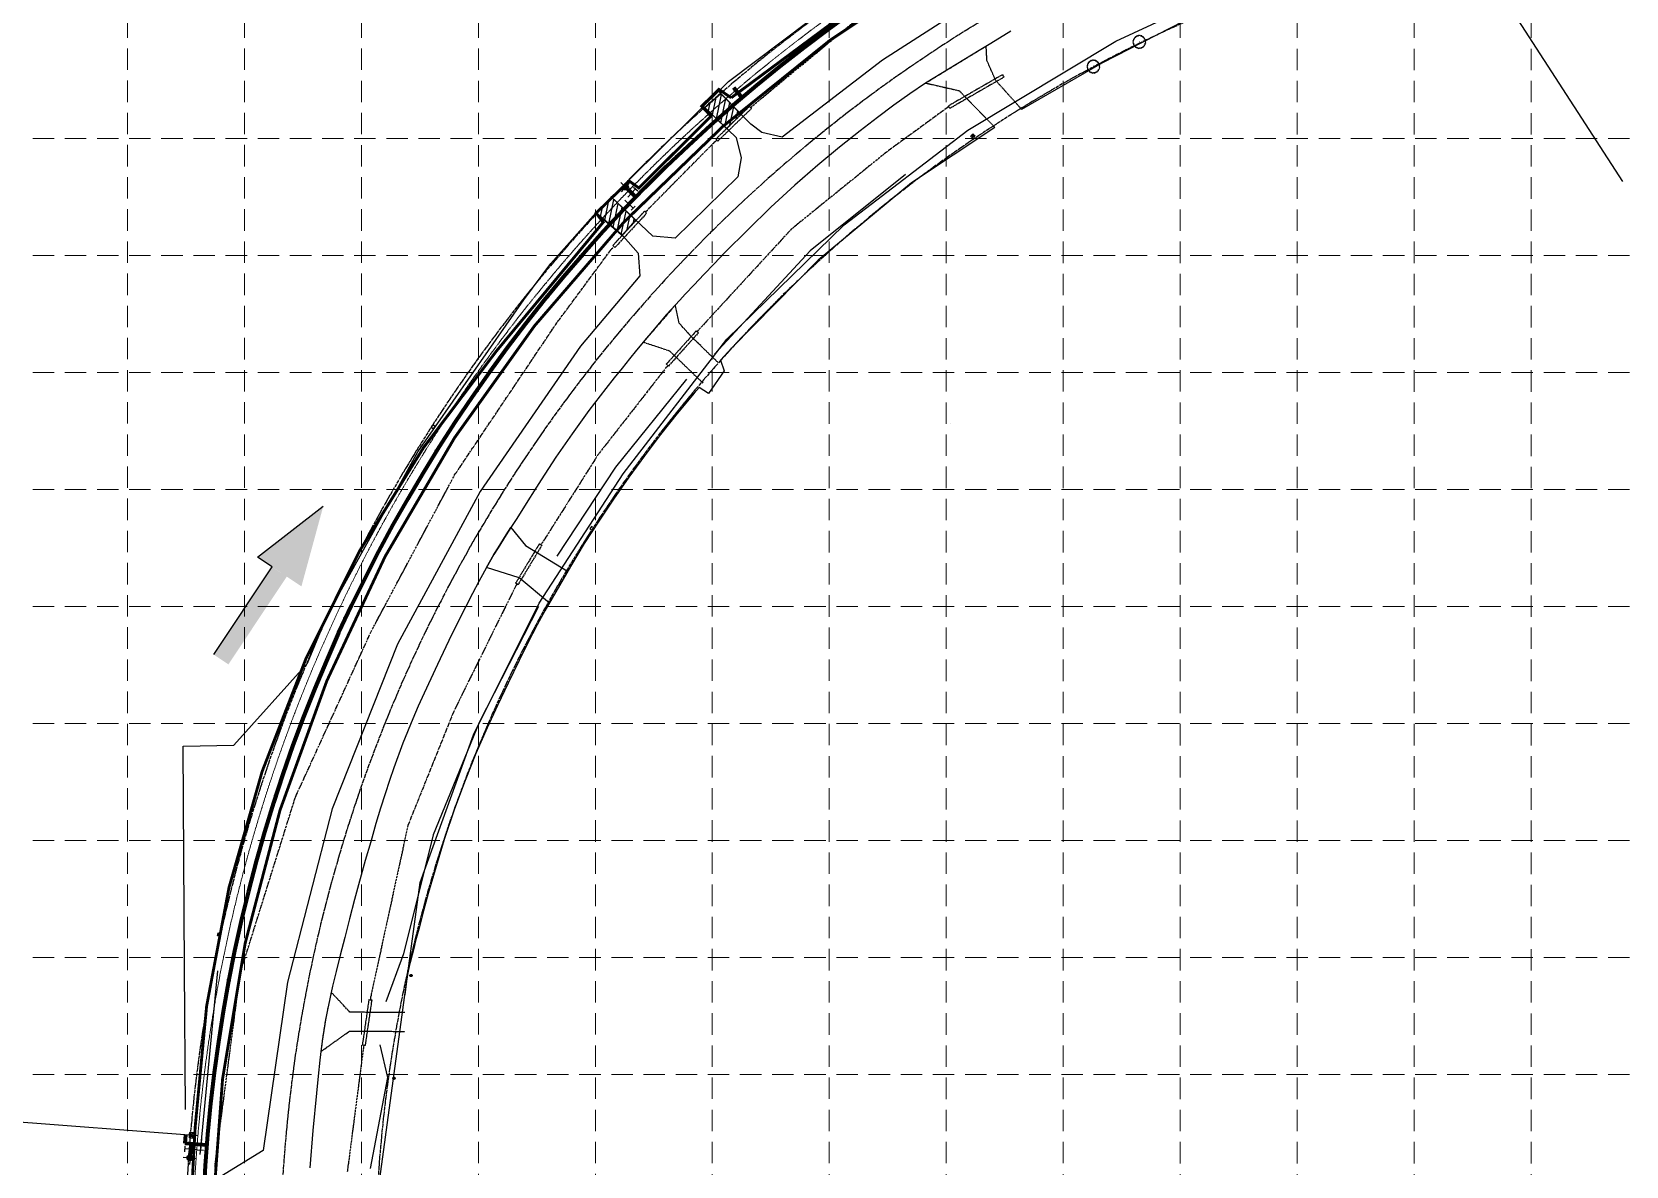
# Model space of a CAD drawing. Header units: inches. Extents: x 2605374 to 2607836, y 7034643 to 7038579.
# Drawn here: x 2606248 to 2607085, y 7037669 to 7038264 of the extents above; entities that cross this region are included whole.
import ezdxf

# ---------------------------------------------------------------- set-up
doc = ezdxf.new("R2010")
doc.units = ezdxf.units.IN
doc.header["$MEASUREMENT"] = 0
for name, pattern in [('CENTER', [2.7, 2.5, -0.05, 0.1, -0.05]), ('DASHED', [0.8, 0.75, -0.05]), ('HIDDEN', [0.375, 0.25, -0.125]), ('PHANTOM', [2.1, 1.75, -0.05, 0.1, -0.05, 0.1, -0.05]), ('R.O.W. FM 549$0$CENTER', [2.7, 2.5, -0.05, 0.1, -0.05]), ('SCREEK', [1.04, 0.9, -0.035, 0, -0.035, 0, -0.035, 0, -0.035])]:
    doc.linetypes.add(name, pattern=pattern)
for name, color, linetype in [('ARROWS', 252, 'Continuous'), ('CL', 7, 'CENTER'), ('DITCH', 7, 'SCREEK'), ('EASPH-PVMT', 7, 'Continuous'), ('EG-PVMT', 250, 'HIDDEN'), ('EPVMT', 8, 'DASHED'), ('ETEL', 33, 'DASHED'), ('EWAT', 150, 'DASHED'), ('EXSTSEW', 5, 'DASHED'), ('FENCE-CL', 252, 'CLF'), ('FENCEBW', 7, 'BWF'), ('FENCEW', 252, 'WF'), ('FTB', 202, 'DASHED'), ('GRID', 254, 'HIDDEN'), ('HATCH', 250, 'Continuous'), ('LIMITS OF DISTURBANCE', 1, 'HIDDEN'), ('PWAT', 4, 'Continuous'), ('R.O.W. FM 549$0$FM549-CL', 230, 'R.O.W. FM 549$0$CENTER'), ('ROW', 252, 'PHANTOM'), ('SILT FENCE', 200, 'Continuous'), ('TREE', 250, 'Continuous'), ('TREET', 250, 'Continuous')]:
    doc.layers.add(name, color=color, linetype=linetype)
doc.styles.get("Standard").update_dxf_attribs({"font": 'ARIAL.TTF'})
doc.styles.add('UTIL', font='romans.shx', dxfattribs={"width": 0.9})
doc.linetypes.add('8IN-W', pattern='A,0.8,-0.05,0.8,-0.05,0.8,-0.125,["8%%34 W",UTIL,S=0.08,R=0,X=-0.1,Y=-0.04],-0.22', length=2.845)
doc.linetypes.add('ASPH-E', pattern='A,0.45,-0.05,0.9,[138,ltypeshp.shx,S=0.013,R=0,X=0,Y=0],0.45', length=1.85)
doc.linetypes.add('ASPH-E2', pattern='A,0.45,-0.05,0.9,[138,ltypeshp.shx,S=-0.013,R=0,X=0,Y=0],0.45', length=1.85)
doc.linetypes.add('BARBWIRE_2', pattern='A,1,-0.02,["X",Standard,S=0.075,R=0,X=-0.025,Y=-0.0375],-0.02', length=1.04)
doc.linetypes.add('BWF', pattern='A,0.9,-0.05,[135,ltypeshp.shx,S=0.03,R=0,X=0,Y=0],-0.05', length=1)
doc.linetypes.add('CHAINLINK_2', pattern='A,0.75,-0.0325,[133,AECCLAND,S=0.0325,R=0,X=-0.0325,Y=0],-0.0325,0.5', length=1.315)
doc.linetypes.add('CLF', pattern='A,0.87,-0.04,[133,ltypeshp.shx,S=0.025,R=0,X=0,Y=0],-0.09', length=1)
doc.linetypes.add('FIBER OPTIC', pattern='A,3,-0.14,["FIBER",UTIL,S=0.08,R=0,X=-0.1,Y=-0.04],-0.24,3,-0.14,["OPTIC",UTIL,S=0.08,R=0,X=-0.1,Y=-0.05],-0.24', length=6.76)
doc.linetypes.add('SLOPE2', pattern='A,0.65,-0.05,0.65,[139,ltypeshp.shx,S=-0.025,R=0,X=0,Y=0],0.025', length=1.375)
doc.linetypes.add('WF', pattern='A,0.85,-0.04,[136,ltypeshp.shx,S=0.038,R=0,X=0,Y=0],-0.11', length=1)

# ---------------------------------------------------------------- blocks, each defined once
blk = doc.blocks.new('treet')
at = {"layer": 'TREET', "const_width": 0.5}
blk.add_lwpolyline([(-0.25, 0, 1), (0.25, 0, 1)], format="xyb", close=True, dxfattribs=at)
blk = doc.blocks.new('A$C33723172')
at = {"layer": 'ARROWS', "color": 7}
for p, q in [((11.14, 24.49), (5.46, 10.23)), ((5.46, 10.23), (7.83, 9.28)), ((7.83, 9.28), (0, 0))]:
    blk.add_line(p, q, dxfattribs=at)
for points in [[(11.14, 24.49), (8.77, 25.44), (5.46, 10.23), (3.08, 11.17)], [(0.7, 12.12), (7.83, 9.28), (0, 0), (7.83, 9.28)]]:
    blk.add_solid(points, dxfattribs=at)

msp = doc.modelspace()

# ---------------------------------------------------------------- hatches: boundary and pattern name
at = {"layer": 'HATCH'}
h = msp.add_hatch(dxfattribs=at)
h.set_pattern_fill('LINE', color=256, scale=20, angle=45, style=0)
h.set_pattern_definition([(78.343, (2606604.8831, 7038218.042), (-2.44844, 0.50512), [])])
h.paths.add_polyline_path([(2606609.65, 7038231.59), (2606620.29, 7038220.72), (2606612.68, 7038213.26), (2606601.32, 7038224.29)])
h = msp.add_hatch(dxfattribs=at)
h.set_pattern_fill('LINE', color=256, scale=20, angle=45, style=0)
h.set_pattern_definition([(78.343, (2606548.3184, 7038162.772), (-2.44844, 0.50512), [])])
h.paths.add_polyline_path([(2606544.63, 7038168.57), (2606552.41, 7038177.06), (2606564.98, 7038165.08), (2606557.86, 7038157.18)])

# ---------------------------------------------------------------- linework, layer by layer
at = {"color": 4}
for p, q in [((2606663.48, 7038261.96), (2606662.29, 7038263.57)), ((2606587.15, 7038197.66), (2606585.76, 7038199.1)), ((2606558.63, 7038183.47, 554.53), (2606557.18, 7038184.85, 554.53)), ((2606560.75, 7038183.53, 554.53), (2606562.13, 7038184.98, 554.53)), ((2606558.69, 7038181.35, 554.53), (2606557.31, 7038179.9, 554.53)), ((2606559.31, 7038175.58), (2606563.62, 7038171.41)), ((2606560.85, 7038177.09, 554.53), (2606564.97, 7038181.45, 554.53)), ((2606564.44, 7038178.7, 554.53), (2606563.41, 7038177.62, 554.53)), ((2606563.44, 7038176.56, 554.53), (2606564.53, 7038175.52, 554.53)), ((2606563.89, 7038182.48, 554.53), (2606566.06, 7038180.41, 554.53)), ((2606565.5, 7038178.73, 554.53), (2606566.59, 7038177.7, 554.53)), ((2606564.67, 7038172.49), (2606562.58, 7038170.33)), ((2606519.37, 7038124.39), (2606517.82, 7038125.65)), ((2606461.19, 7038043.28), (2606459.5, 7038044.35)), ((2606413.51, 7037955.6), (2606411.7, 7037956.44)), ((2606377.07, 7037862.68), (2606375.16, 7037863.29)), ((2606352.42, 7037765.96), (2606350.45, 7037766.33)), ((2606330.76, 7037683.45, 554.53), (2606332.75, 7037683.3, 554.53)), ((2606330.99, 7037686.44, 554.53), (2606332.98, 7037686.29, 554.53)), ((2606337.07, 7037682.95), (2606336.58, 7037676.97)), ((2606339.22, 7037681.33, 554.53), (2606340.72, 7037681.22, 554.53)), ((2606329.51, 7037673.06, 554.53), (2606327.51, 7037673.2, 554.53)), ((2606328.34, 7037676.15, 554.53), (2606328.56, 7037679.14, 554.53)), ((2606334.43, 7037677.2, 554.53), (2606328.45, 7037677.64, 554.53)), ((2606330.22, 7037679.77, 554.53), (2606330.33, 7037681.26, 554.53)), ((2606330.91, 7037678.97, 554.53), (2606332.4, 7037678.86, 554.53)), ((2606333.21, 7037679.55, 554.53), (2606333.32, 7037681.04, 554.53)), ((2606338.07, 7037676.84), (2606335.08, 7037677.09)), ((2606338.42, 7037680.64, 554.53), (2606338.3, 7037679.15, 554.53)), ((2606338.99, 7037678.34, 554.53), (2606340.48, 7037678.23, 554.53)), ((2606330.89, 7037671.45, 554.53), (2606330.75, 7037669.46, 554.53)), ((2606332.5, 7037672.84, 554.53), (2606334.49, 7037672.69, 554.53))]:
    msp.add_line(p, q, dxfattribs=at)
at = {"color": 4, "const_width": 1.5, "elevation": 554.53}
for points in [[(2606560.26, 7038181.92, 1), (2606559.17, 7038182.95, 1)], [(2606331.06, 7037673.69, 1), (2606330.95, 7037672.2, 1)]]:
    msp.add_lwpolyline(points, format="xyb", close=True, dxfattribs=at)
at = {"color": 4, "const_width": 1, "elevation": 554.53}
msp.add_lwpolyline([(2606330.76, 7037683.45), (2606330.99, 7037686.44)], dxfattribs=at)
at = {"color": 4}
for centre in [(2606559.72, 7038182.44, 554.53), (2606331, 7037672.95, 554.53)]:
    msp.add_circle(centre, 1.5, dxfattribs=at)
at = {"layer": 'CL'}
msp.add_arc((2607142.28, 7037616.15, 554.53), 763.94, 107.74616, 180.94616, dxfattribs=at)
at = {"layer": 'DITCH'}
for p, q in [((2606625.21, 7038224.2), (2606680.4, 7038269.87)), ((2606729.23, 7038224.59), (2606696.65, 7038200.82)), ((2606570.53, 7038169.78), (2606606.25, 7038205.94)), ((2606606.25, 7038205.94), (2606607.6, 7038207.14)), ((2606696.65, 7038200.82), (2606646.64, 7038160.29)), ((2606570.09, 7038169.31), (2606570.53, 7038169.78)), ((2606646.64, 7038160.29), (2606597.83, 7038107.28)), ((2606523.08, 7038110.41), (2606552.34, 7038149.98)), ((2606552.34, 7038149.98), (2606553.5, 7038151.24)), ((2606469.98, 7038031.36), (2606523.08, 7038110.41)), ((2606597.83, 7038107.28), (2606597.23, 7038106.59)), ((2606581.07, 7038087.87), (2606545.19, 7038041.94)), ((2606581.86, 7038088.79), (2606581.07, 7038087.87)), ((2606545.19, 7038041.94), (2606516.27, 7037996.22)), ((2606426.13, 7037949.17), (2606469.98, 7038031.36)), ((2606516.27, 7037996.22), (2606515.1, 7037994.83)), ((2606501.57, 7037972.19), (2606469.48, 7037907.22)), ((2606502.6, 7037974.17), (2606501.57, 7037972.19)), ((2606386.38, 7037862.26), (2606426.13, 7037949.17)), ((2606469.48, 7037907.22), (2606445.42, 7037847.38)), ((2606357.47, 7037770.02), (2606386.38, 7037862.26)), ((2606445.42, 7037847.38), (2606425.88, 7037757.36)), ((2606344.23, 7037669.51), (2606357.47, 7037770.02)), ((2606425.88, 7037757.36), (2606425.68, 7037755.93)), ((2606422.26, 7037731.96), (2606422.16, 7037731.3)), ((2606422.16, 7037731.3), (2606413.61, 7037665.61)), ((2606344.21, 7037667.83), (2606344.23, 7037669.51))]:
    msp.add_line(p, q, dxfattribs=at)
at = {"layer": 'EASPH-PVMT', "linetype": 'ASPH-E'}
for p, q in [((2606745.25, 7038281.84), (2606694.61, 7038249.13)), ((2606694.61, 7038249.13), (2606641.96, 7038208.59)), ((2606616.23, 7038224.8), (2606608.33, 7038232.96)), ((2606600.41, 7038225.17), (2606617.67, 7038208.44)), ((2606625.48, 7038215.44), (2606616.23, 7038224.8)), ((2606631.16, 7038211.12), (2606625.48, 7038215.44)), ((2606641.96, 7038208.59), (2606631.16, 7038211.12)), ((2606617.67, 7038208.44), (2606620.36, 7038197.77)), ((2606620.36, 7038197.77), (2606618.56, 7038187.74)), ((2606618.56, 7038187.74), (2606585.77, 7038155.7)), ((2606573.97, 7038156.65), (2606551.92, 7038177.51)), ((2606544.11, 7038169), (2606558.36, 7038156.76)), ((2606558.36, 7038156.76), (2606566.32, 7038147.7)), ((2606585.77, 7038155.7), (2606573.97, 7038156.65)), ((2606566.32, 7038147.7), (2606567.14, 7038135.88)), ((2606567.14, 7038135.88), (2606535.95, 7038098.97)), ((2606535.95, 7038098.97), (2606483.38, 7038022.61)), ((2606483.38, 7038022.61), (2606439.94, 7037942.49)), ((2606439.94, 7037942.49), (2606405.76, 7037856.08)), ((2606405.76, 7037856.08), (2606382.28, 7037765.14)), ((2606382.28, 7037765.14), (2606369.55, 7037676.76)), ((2606369.55, 7037676.76), (2606347.21, 7037663.19))]:
    msp.add_line(p, q, dxfattribs=at)
at = {"layer": 'EASPH-PVMT', "linetype": 'ASPH-E2'}
for p, q in [((2606761.93, 7038264.22), (2606751.38, 7038257.81)), ((2606745.3, 7038254.17), (2606733.14, 7038246.7)), ((2606751.38, 7038257.81), (2606745.3, 7038254.17)), ((2606733.14, 7038246.7), (2606717.12, 7038236.93)), ((2606717.12, 7038236.93), (2606708.87, 7038231.38)), ((2606700.53, 7038225.44), (2606691.91, 7038219.02)), ((2606708.87, 7038231.38), (2606700.53, 7038225.44)), ((2606691.91, 7038219.02), (2606682.84, 7038212.03)), ((2606682.84, 7038212.03), (2606672.01, 7038203.4)), ((2606672.01, 7038203.4), (2606660.54, 7038193.88)), ((2606660.54, 7038193.88), (2606648.5, 7038183.39)), ((2606648.5, 7038183.39), (2606635.97, 7038171.87)), ((2606635.97, 7038171.87), (2606623.78, 7038160.06)), ((2606623.78, 7038160.06), (2606611.84, 7038148.04)), ((2606606.14, 7038142.17), (2606600.73, 7038136.52)), ((2606611.84, 7038148.04), (2606606.14, 7038142.17)), ((2606600.73, 7038136.52), (2606595.66, 7038131.17)), ((2606591.03, 7038126.21), (2606588.23, 7038123.18)), ((2606595.66, 7038131.17), (2606591.03, 7038126.21)), ((2606585.67, 7038120.39), (2606581.24, 7038115.5)), ((2606588.23, 7038123.18), (2606585.67, 7038120.39)), ((2606581.24, 7038115.5), (2606573.78, 7038106.91)), ((2606569.9, 7038102.26), (2606565.38, 7038096.79)), ((2606573.78, 7038106.91), (2606569.9, 7038102.26)), ((2606561.74, 7038092.33), (2606557.82, 7038087.47)), ((2606565.38, 7038096.79), (2606561.74, 7038092.33)), ((2606557.82, 7038087.47), (2606553.68, 7038082.27)), ((2606549.37, 7038076.78), (2606540.48, 7038065.13)), ((2606553.68, 7038082.27), (2606549.37, 7038076.78)), ((2606540.48, 7038065.13), (2606531.6, 7038052.93)), ((2606531.6, 7038052.93), (2606523.16, 7038040.67)), ((2606523.16, 7038040.67), (2606515.35, 7038028.77)), ((2606515.35, 7038028.77), (2606511.73, 7038023.11)), ((2606508.33, 7038017.73), (2606505.16, 7038012.7)), ((2606511.73, 7038023.11), (2606508.33, 7038017.73)), ((2606502.25, 7038008.07), (2606499.53, 7038003.76)), ((2606505.16, 7038012.7), (2606502.25, 7038008.07)), ((2606497.1, 7037999.97), (2606492.74, 7037993.12)), ((2606499.53, 7038003.76), (2606497.1, 7037999.97)), ((2606492.74, 7037993.12), (2606490.56, 7037989.55)), ((2606488.21, 7037985.54), (2606485.58, 7037980.86)), ((2606490.56, 7037989.55), (2606488.21, 7037985.54)), ((2606482.63, 7037975.39), (2606479.32, 7037969.11)), ((2606485.58, 7037980.86), (2606482.63, 7037975.39)), ((2606479.32, 7037969.11), (2606475.8, 7037962.27)), ((2606475.8, 7037962.27), (2606468.39, 7037947.44)), ((2606468.39, 7037947.44), (2606460.92, 7037931.96)), ((2606460.92, 7037931.96), (2606453.94, 7037916.9)), ((2606453.94, 7037916.9), (2606450.85, 7037909.98)), ((2606450.85, 7037909.98), (2606447.99, 7037903.36)), ((2606447.99, 7037903.36), (2606442.81, 7037890.59)), ((2606442.81, 7037890.59), (2606438.07, 7037877.75)), ((2606438.07, 7037877.75), (2606435.78, 7037871.02)), ((2606435.78, 7037871.02), (2606433.47, 7037863.96)), ((2606433.47, 7037863.96), (2606431.12, 7037856.45)), ((2606431.12, 7037856.45), (2606428.69, 7037848.4)), ((2606428.69, 7037848.4), (2606425.91, 7037838.91)), ((2606425.91, 7037838.91), (2606423.09, 7037828.99)), ((2606423.09, 7037828.99), (2606417.48, 7037808.6)), ((2606417.48, 7037808.6), (2606414.8, 7037798.49)), ((2606414.8, 7037798.49), (2606412.25, 7037788.69)), ((2606412.25, 7037788.69), (2606409.88, 7037779.38)), ((2606409.88, 7037779.38), (2606407.75, 7037770.74)), ((2606407.75, 7037770.74), (2606405.91, 7037763.05)), ((2606405.91, 7037763.05), (2606404.38, 7037756.36)), ((2606403.15, 7037750.58), (2606402.16, 7037745.4)), ((2606404.38, 7037756.36), (2606403.15, 7037750.58)), ((2606402.16, 7037745.4), (2606400.61, 7037735.52)), ((2606400.61, 7037735.52), (2606399.93, 7037730.17)), ((2606399.22, 7037724.16), (2606398.32, 7037715.89)), ((2606399.93, 7037730.17), (2606399.22, 7037724.16)), ((2606398.32, 7037715.89), (2606397.39, 7037706.85)), ((2606397.39, 7037706.85), (2606395.56, 7037687.38)), ((2606395.56, 7037687.38), (2606393.94, 7037667.68))]:
    msp.add_line(p, q, dxfattribs=at)
at = {"layer": 'EG-PVMT'}
for p, q in [((2606748.98, 7038256.37), (2606717.29, 7038237.04)), ((2606749.36, 7038248.97), (2606748.98, 7038256.37)), ((2606753.87, 7038238.54), (2606749.36, 7038248.97)), ((2606717.29, 7038237.04), (2606734.8, 7038233.03)), ((2606767.6, 7038223.24), (2606753.87, 7038238.54)), ((2606734.8, 7038233.03), (2606753.23, 7038214.13))]:
    msp.add_line(p, q, dxfattribs=at)
at = {"layer": 'EPVMT', "color": 7}
for p, q in [((2606585.76, 7038120.49), (2606568.96, 7038101.14)), ((2606587.83, 7038111.06), (2606585.76, 7038120.49)), ((2606593.96, 7038104.23), (2606587.83, 7038111.06)), ((2606568.96, 7038101.14), (2606582.67, 7038096.55)), ((2606608.26, 7038090.34), (2606593.96, 7038104.23)), ((2606582.67, 7038096.55), (2606600.28, 7038079.61)), ((2606405.17, 7037759.87), (2606404.38, 7037756.36)), ((2606415.04, 7037749.39), (2606405.17, 7037759.87)), ((2606403.15, 7037750.58), (2606402.16, 7037745.4)), ((2606404.38, 7037756.36), (2606403.15, 7037750.58)), ((2606443.77, 7037749.24), (2606415.04, 7037749.39)), ((2606402.16, 7037745.4), (2606400.61, 7037735.52)), ((2606399.76, 7037728.77), (2606414.84, 7037739.5)), ((2606400.61, 7037735.52), (2606399.93, 7037730.17)), ((2606414.84, 7037739.5), (2606443.74, 7037739.34)), ((2606399.93, 7037730.17), (2606399.76, 7037728.77))]:
    msp.add_line(p, q, dxfattribs=at)
at = {"layer": 'ETEL', "color": 252, "linetype": 'FIBER OPTIC'}
for p, q in [((2606817.08, 7038259.09), (2606861.98, 7038279.83)), ((2606739.27, 7038212.29), (2606817.08, 7038259.09)), ((2606674.5, 7038162.62), (2606739.27, 7038212.29)), ((2606612.81, 7038102.59), (2606674.5, 7038162.62)), ((2606558.49, 7038031.88), (2606612.81, 7038102.59)), ((2606514.39, 7037964.09), (2606558.49, 7038031.88)), ((2606479.93, 7037894.9), (2606514.39, 7037964.09)), ((2606451.82, 7037817.41), (2606479.93, 7037894.9)), ((2606423.26, 7037608.08), (2606451.82, 7037817.41))]:
    msp.add_line(p, q, dxfattribs=at)
at = {"layer": 'ETEL', "color": 252}
for p, q in [((2606740.91, 7038209.38), (2606743.02, 7038209.16)), ((2606742.07, 7038210.33), (2606741.85, 7038208.22)), ((2606347.3, 7037790.74), (2606345.56, 7037789.52)), ((2606345.82, 7037791), (2606347.03, 7037789.26))]:
    msp.add_line(p, q, dxfattribs=at)
for points in [[(2606740.91, 7038209.38), (2606742.07, 7038210.33), (2606743.02, 7038209.16), (2606741.85, 7038208.22)], [(2606345.82, 7037791), (2606347.3, 7037790.74), (2606347.03, 7037789.26), (2606345.56, 7037789.52)]]:
    msp.add_lwpolyline(points, close=True, dxfattribs=at)
at = {"layer": 'EWAT', "color": 145}
for p, q in [((2606446.66, 7037769.05), (2606447.45, 7037768.25)), ((2606446.66, 7037768.25), (2606447.45, 7037769.05)), ((2606437.74, 7037715.13), (2606438.54, 7037714.33)), ((2606437.74, 7037714.33), (2606438.54, 7037715.13)), ((2606331.87, 7037685.53), (2606332.58, 7037683.82)), ((2606333.29, 7037685.53), (2606332.58, 7037683.82))]:
    msp.add_line(p, q, dxfattribs=at)
at = {"layer": 'EWAT', "color": 145, "linetype": '8IN-W'}
msp.add_line((2606182.83, 7037696.44), (2606335.22, 7037684.62), dxfattribs=at)
at = {"layer": 'EWAT', "color": 145}
for centre, radius in [((2606447.06, 7037768.65), 0.562), ((2606438.14, 7037714.73), 0.562), ((2606332.58, 7037684.82), 1)]:
    msp.add_circle(centre, radius, dxfattribs=at)
at = {"layer": 'EWAT', "color": 145, "lineweight": 18}
msp.add_arc((2607142.13, 7037616.25), 809.8, 107.73854, 180.95381, dxfattribs=at)
at = {"layer": 'EXSTSEW'}
for p, q in [((2606757.51, 7038241.4), (2606729.16, 7038225.06)), ((2606758.26, 7038240.1), (2606729.91, 7038223.76)), ((2606757.51, 7038241.4), (2606758.26, 7038240.1)), ((2606607.08, 7038207.68), (2606624.69, 7038224.74)), ((2606625.74, 7038223.66), (2606608.12, 7038206.6)), ((2606624.69, 7038224.74), (2606625.74, 7038223.66)), ((2606729.91, 7038223.76), (2606729.16, 7038225.06)), ((2606608.12, 7038206.6), (2606607.08, 7038207.68)), ((2606552.98, 7038151.73), (2606569.63, 7038169.74)), ((2606570.73, 7038168.72), (2606554.08, 7038150.71)), ((2606569.63, 7038169.74), (2606570.73, 7038168.72)), ((2606554.08, 7038150.71), (2606552.98, 7038151.73)), ((2606596.81, 7038106.97), (2606581.07, 7038089.51)), ((2606597.92, 7038105.97), (2606582.18, 7038088.51)), ((2606596.81, 7038106.97), (2606597.92, 7038105.97)), ((2606582.18, 7038088.51), (2606581.07, 7038089.51)), ((2606514.46, 7037995.22), (2606501.96, 7037974.56)), ((2606515.74, 7037994.45), (2606503.24, 7037973.78)), ((2606514.46, 7037995.22), (2606515.74, 7037994.45)), ((2606503.24, 7037973.78), (2606501.96, 7037974.56)), ((2606424.96, 7037756.04), (2606421.48, 7037732.07)), ((2606426.45, 7037755.82), (2606422.96, 7037731.86)), ((2606424.96, 7037756.04), (2606426.45, 7037755.82)), ((2606422.96, 7037731.86), (2606421.48, 7037732.07))]:
    msp.add_line(p, q, dxfattribs=at)
at = {"layer": 'FENCE-CL', "linetype": 'CHAINLINK_2'}
for p, q in [((2606615.39, 7038098.06), (2606609.58, 7038091.54)), ((2606609.58, 7038091.54), (2606611.4, 7038086.08)), ((2606611.4, 7038086.08), (2606603.19, 7038074.19)), ((2606598.35, 7038077.27), (2606595.62, 7038074.34)), ((2606603.19, 7038074.19), (2606598.35, 7038077.27)), ((2606595.62, 7038074.34), (2606586.73, 7038063.55)), ((2606586.73, 7038063.55), (2606578.06, 7038052.58)), ((2606578.06, 7038052.58), (2606569.61, 7038041.45)), ((2606569.61, 7038041.45), (2606561.37, 7038030.15)), ((2606561.37, 7038030.15), (2606553.36, 7038018.69)), ((2606553.36, 7038018.69), (2606545.58, 7038007.07)), ((2606545.58, 7038007.07), (2606538.03, 7037995.31)), ((2606538.03, 7037995.31), (2606530.71, 7037983.4)), ((2606530.71, 7037983.4), (2606517.27, 7037960.13)), ((2606517.27, 7037960.13), (2606513.3, 7037952.71))]:
    msp.add_line(p, q, dxfattribs=at)
at = {"layer": 'FENCE-CL', "linetype": 'CHAINLINK_2', "ltscale": 0.8}
for p, q in [((2606492.74, 7037993.12), (2606497.1, 7037999.97)), ((2606497.1, 7037999.97), (2606499.52, 7038003.75)), ((2606499.52, 7038003.75), (2606507.12, 7037994.34)), ((2606490.56, 7037989.55), (2606492.74, 7037993.12)), ((2606507.12, 7037994.34), (2606529.14, 7037980.87)), ((2606486.68, 7037982.83), (2606490.56, 7037989.55)), ((2606503.88, 7037977.31), (2606486.68, 7037982.83)), ((2606519.71, 7037964.15), (2606503.88, 7037977.31))]:
    msp.add_line(p, q, dxfattribs=at)
at = {"layer": 'FENCEBW'}
for p, q in [((2606613.79, 7038237.86), (2606670.35, 7038280.58)), ((2606852.81, 7038269.58), (2606809.67, 7038247.55)), ((2606809.67, 7038247.55), (2606767.6, 7038223.24)), ((2606544.11, 7038169), (2606613.79, 7038237.86)), ((2606753.45, 7038213.8), (2606709.74, 7038184.61)), ((2606709.74, 7038184.61), (2606660.85, 7038144.08)), ((2606520.39, 7038142.3), (2606544.11, 7038169)), ((2606506.34, 7038123.19), (2606520.39, 7038142.3)), ((2606660.85, 7038144.08), (2606615.39, 7038098.06)), ((2606450.63, 7038043.56), (2606506.34, 7038123.19)), ((2606403.44, 7037958.24), (2606450.63, 7038043.56)), ((2606392.72, 7037932.51), (2606403.44, 7037958.24))]:
    msp.add_line(p, q, dxfattribs=at)
at = {"layer": 'FENCEBW', "linetype": 'BARBWIRE_2'}
for p, q in [((2606513.3, 7037952.71), (2606508.47, 7037943.21)), ((2606508.47, 7037943.21), (2606503.88, 7037934.07)), ((2606354.14, 7037889.56), (2606392.72, 7037932.51)), ((2606503.88, 7037934.07), (2606498, 7037922.09)), ((2606498, 7037922.09), (2606492.42, 7037910.36)), ((2606492.42, 7037910.36), (2606487.05, 7037898.64)), ((2606487.05, 7037898.64), (2606481.17, 7037885.12)), ((2606327.4, 7037889.03), (2606354.14, 7037889.56)), ((2606481.17, 7037885.12), (2606475.46, 7037871.03)), ((2606475.46, 7037871.03), (2606469.91, 7037856.11)), ((2606469.91, 7037856.11), (2606464.52, 7037840.06)), ((2606464.52, 7037840.06), (2606458.81, 7037821.09)), ((2606458.81, 7037821.09), (2606456.15, 7037811.64)), ((2606456.15, 7037811.64), (2606453.68, 7037802.6)), ((2606453.68, 7037802.6), (2606451.45, 7037794.22)), ((2606451.45, 7037794.22), (2606449.5, 7037786.79)), ((2606448.5, 7037782.93), (2606447.63, 7037779.56)), ((2606449.5, 7037786.79), (2606448.5, 7037782.93)), ((2606446.29, 7037774.29), (2606445.34, 7037770.02)), ((2606446.9, 7037776.71), (2606446.29, 7037774.29)), ((2606447.63, 7037779.56), (2606446.9, 7037776.71)), ((2606444.66, 7037765.65), (2606443.74, 7037758.5)), ((2606444.99, 7037767.95), (2606444.66, 7037765.65)), ((2606445.34, 7037770.02), (2606444.99, 7037767.95))]:
    msp.add_line(p, q, dxfattribs=at)
at = {"layer": 'FENCEW', "linetype": 'WF', "ltscale": 0.5}
for p, q in [((2606328.22, 7037772.55), (2606327.4, 7037889.03)), ((2606328.61, 7037698.42), (2606328.22, 7037772.55))]:
    msp.add_line(p, q, dxfattribs=at)
at = {"layer": 'FTB', "color": 252, "linetype": 'SLOPE2'}
for p, q in [((2606706.69, 7038189.05), (2606656.64, 7038149.07)), ((2606656.64, 7038149.07), (2606606.4, 7038094.73)), ((2606591.68, 7038081.6), (2606554.49, 7038035.54)), ((2606554.49, 7038035.54), (2606523.55, 7037988.67)), ((2606514.06, 7037962.33), (2606482.9, 7037901.52)), ((2606482.9, 7037901.52), (2606458.74, 7037842.47)), ((2606458.74, 7037842.47), (2606443.21, 7037780.07)), ((2606443.21, 7037780.07), (2606433.89, 7037754.85)), ((2606336.32, 7037674.75), (2606345.74, 7037771.14)), ((2606430.75, 7037732.22), (2606434.69, 7037715.07)), ((2606434.69, 7037715.07), (2606425.67, 7037667.34))]:
    msp.add_line(p, q, dxfattribs=at)
at = {"layer": 'GRID', "color": 252, "linetype": 'HIDDEN', "lineweight": 0, "ltscale": 45}
for p, q in [((2606298.19, 7034953.3), (2606298.19, 7038515.02)), ((2606359.6, 7034953.29), (2606359.6, 7038515.02)), ((2606421.01, 7034953.28), (2606421.01, 7038515.02)), ((2606482.42, 7034953.27), (2606482.42, 7038515.02)), ((2606543.82, 7034953.26), (2606543.82, 7038515.02)), ((2606605.23, 7034953.25), (2606605.23, 7038515.02)), ((2606666.64, 7034953.24), (2606666.64, 7038515.02)), ((2606728.04, 7034953.23), (2606728.04, 7038515.02)), ((2606789.45, 7034953.23), (2606789.45, 7038515.02)), ((2606850.86, 7034953.22), (2606850.86, 7038515.02)), ((2606912.26, 7034953.21), (2606912.26, 7038515.02)), ((2606973.67, 7034953.2), (2606973.67, 7038515.02)), ((2607035.08, 7034953.19), (2607035.08, 7038515.02)), ((2605438.5, 7038207.99), (2607771.96, 7038207.99)), ((2605438.5, 7038146.58), (2607771.96, 7038146.58)), ((2605438.5, 7038085.17), (2607771.96, 7038085.17)), ((2605438.5, 7038023.77), (2607771.96, 7038023.77)), ((2605438.5, 7037962.36), (2607771.96, 7037962.36)), ((2605438.5, 7037900.95), (2607771.96, 7037900.95)), ((2605438.5, 7037839.55), (2607771.96, 7037839.55)), ((2605438.5, 7037778.14), (2607771.96, 7037778.14)), ((2605438.5, 7037716.73), (2607771.96, 7037716.73))]:
    msp.add_line(p, q, dxfattribs=at)
at = {"layer": 'HATCH', "flags": 128}
for points in [[(2606609.65, 7038231.59), (2606620.29, 7038220.72), (2606612.68, 7038213.26), (2606601.32, 7038224.29), (2606609.65, 7038231.59)], [(2606544.63, 7038168.57), (2606552.41, 7038177.06), (2606564.98, 7038165.08), (2606557.86, 7038157.18), (2606544.63, 7038168.57)]]:
    msp.add_lwpolyline(points, dxfattribs=at)
at = {"layer": 'LIMITS OF DISTURBANCE', "ltscale": 30, "const_width": 1.5}
msp.add_lwpolyline([(2606358.31, 7036893.25), (2606342.82, 7037642.53, -0.304823), (2606856.97, 7038362.13), (2607033.63, 7038418.86), (2607033.31, 7038416.39), (2607029.78, 7038429.77), (2606925.19, 7038396.83, 0.095427), (2606615.15, 7038229.31), (2606608.68, 7038233.7), (2606599.67, 7038224.92), (2606604.52, 7038219.61), (2606566.65, 7038181.98), (2606561.56, 7038185.67), (2606544.24, 7038168.82), (2606547.94, 7038163.97), (2606491.74, 7038096.19, 0.16235), (2606333.8, 7037689.47), (2606330.32, 7037625.52), (2606338.83, 7037097.33), (2606344.01, 7036849.37)], format="xyb", dxfattribs=at)
at = {"layer": 'LIMITS OF DISTURBANCE', "color": 7, "linetype": 'Continuous', "ltscale": 30}
msp.add_lwpolyline([(2606951.21, 7038389.01), (2607083.06, 7038185.36)], dxfattribs=at)
at = {"layer": 'PWAT', "color": 4, "lineweight": 200}
for p, q in [((2606616.29, 7038234.64, 554.53), (2606620.81, 7038229.34, 554.53)), ((2606560.81, 7038181.41, 554.53), (2606565.01, 7038177.13, 554.53)), ((2606328.65, 7037685.12, 554.53), (2606328.3, 7037680.68, 554.53)), ((2606328.3, 7037680.68, 554.53), (2606339.85, 7037679.78, 554.53)), ((2606331.11, 7037674.44, 554.53), (2606331.77, 7037680.41, 554.53))]:
    msp.add_line(p, q, dxfattribs=at)
msp.add_arc((2607142.28, 7037616.15, 554.53), 804.94, 107.74616, 180.94616, dxfattribs=at)
at = {"layer": 'R.O.W. FM 549$0$FM549-CL'}
msp.add_line((2606730.37, 7038058.5, 554.53), (2606730.37, 7038058.5, 554.53), dxfattribs=at)
at = {"layer": 'ROW'}
for points in [[(2606458.83, 7038055.6), (2606459.69, 7038056.82), (2606458.47, 7038057.69), (2606457.6, 7038056.47)], [(2606543.04, 7038003.57), (2606541.78, 7038004.38), (2606540.97, 7038003.12), (2606542.23, 7038002.31)]]:
    msp.add_lwpolyline(points, close=True, dxfattribs=at)
for radius in [813.94, 713.94]:
    msp.add_arc((2607142.28, 7037616.15, 554.53), radius, 107.74616, 180.94616, dxfattribs=at)
at = {"layer": 'TREE'}
for centre, major_axis, start_param, end_param in [((2606826.44, 7038258.99), (-0.29, 0.29), -0.738741, 2.047738), ((2606826.64, 7038259.75), (-0.29, 0.29), -1.00054, 1.785938), ((2606827.03, 7038260.42), (-0.29, 0.29), -1.26234, 1.524139), ((2606827.58, 7038260.97), (-0.29, 0.29), -1.524139, 1.26234), ((2606828.26, 7038261.36), (0.29, 0.29), 6.068043, 8.854522), ((2606829, 7038261.58), (0.281, 0.281), 5.840943, 8.61731), ((2606829.75, 7038261.58), (-0.281, 0.281), 3.94906, 6.725428), ((2606830.5, 7038261.36), (-0.29, 0.29), 3.711849, 6.498327), ((2606831.17, 7038260.97), (0.29, 0.29), 5.020846, 7.807324), ((2606831.72, 7038260.42), (0.29, 0.29), 4.759046, 7.545525), ((2606832.11, 7038259.75), (0.29, 0.29), 4.497247, 7.283726), ((2606832.32, 7038258.99), (0.29, 0.29), 4.235447, 7.021926), ((2606826.44, 7038258.21), (-0.29, 0.29), -0.476941, 2.309537), ((2606826.64, 7038257.46), (0.29, 0.29), 1.355654, 4.142133), ((2606827.03, 7038256.78), (-0.29, 0.29), 0.046657, 2.833136), ((2606827.58, 7038256.23), (0.29, 0.29), 1.879253, 4.665732), ((2606828.26, 7038255.84), (-0.29, 0.29), 0.570256, 3.356735), ((2606829, 7038255.63), (-0.281, 0.281), 0.807468, 3.583835), ((2606829.75, 7038255.63), (0.281, 0.281), 2.69935, 5.475718), ((2606830.5, 7038255.84), (0.29, 0.29), 2.926451, 5.712929), ((2606831.17, 7038256.23), (-0.29, 0.29), 1.617454, 4.403932), ((2606831.72, 7038256.78), (0.29, 0.29), 3.450049, 6.236528), ((2606832.11, 7038257.46), (-0.29, 0.29), 2.141052, 4.927531), ((2606832.32, 7038258.21), (0.29, 0.29), 3.973648, 6.760127), ((2606802.31, 7038246.08), (-0.29, 0.29), -0.738741, 2.047738), ((2606802.31, 7038245.3), (-0.29, 0.29), -0.476941, 2.309537), ((2606802.52, 7038246.83), (-0.29, 0.29), -1.00054, 1.785938), ((2606802.52, 7038244.54), (0.29, 0.29), 1.355654, 4.142133), ((2606802.91, 7038247.51), (-0.29, 0.29), -1.26234, 1.524139), ((2606802.91, 7038243.86), (-0.29, 0.29), 0.046657, 2.833136), ((2606803.46, 7038248.06), (-0.29, 0.29), -1.524139, 1.26234), ((2606803.46, 7038243.31), (0.29, 0.29), 1.879253, 4.665732), ((2606804.13, 7038248.45), (0.29, 0.29), 6.068043, 8.854522), ((2606804.13, 7038242.92), (-0.29, 0.29), 0.570256, 3.356735), ((2606804.88, 7038248.66), (0.281, 0.281), 5.840943, 8.61731), ((2606804.88, 7038242.71), (-0.281, 0.281), 0.807468, 3.583835), ((2606805.63, 7038248.66), (-0.281, 0.281), 3.94906, 6.725428), ((2606805.63, 7038242.71), (0.281, 0.281), 2.69935, 5.475718), ((2606806.37, 7038248.45), (-0.29, 0.29), 3.711849, 6.498327), ((2606806.37, 7038242.92), (0.29, 0.29), 2.926451, 5.712929), ((2606807.04, 7038248.06), (0.29, 0.29), 5.020846, 7.807324), ((2606807.04, 7038243.31), (-0.29, 0.29), 1.617454, 4.403932), ((2606807.6, 7038247.51), (0.29, 0.29), 4.759046, 7.545525), ((2606807.6, 7038243.86), (0.29, 0.29), 3.450049, 6.236528), ((2606807.99, 7038246.83), (0.29, 0.29), 4.497247, 7.283726), ((2606807.99, 7038244.54), (-0.29, 0.29), 2.141052, 4.927531), ((2606808.19, 7038246.08), (0.29, 0.29), 4.235447, 7.021926), ((2606808.19, 7038245.3), (0.29, 0.29), 3.973648, 6.760127)]:
    msp.add_ellipse(centre, major_axis=major_axis, ratio=1, start_param=start_param, end_param=end_param, dxfattribs=at)

# ---------------------------------------------------------------- block references
at = {"layer": 'SILT FENCE', "color": 0, "ltscale": 30, "xscale": 3.599999997493877, "yscale": 3.600000001495981, "zscale": 3.6, "rotation": 168.0691979410015}
msp.add_blockref('A$C33723172', (2606401.03, 7038015.04), dxfattribs=at)
at = {"layer": 'TREET', "xscale": 0.3331999998874909, "yscale": 0.3332000002264977, "zscale": 0.0833, "rotation": 191.7768490342532}
for p in [(2606829.38, 7038258.9), (2606829.38, 7038258.23), (2606805.25, 7038245.98), (2606805.25, 7038245.32)]:
    msp.add_blockref('treet', p, dxfattribs=at)

doc.saveas('drawing.dxf')
